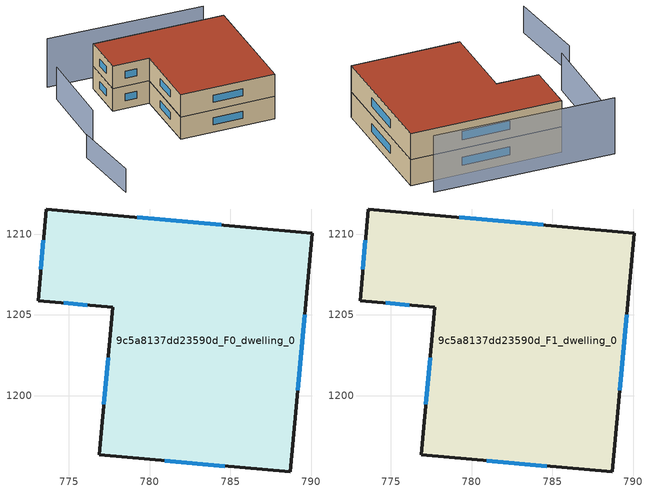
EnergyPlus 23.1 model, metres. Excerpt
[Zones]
9c5a8137dd23590d_F0_dwelling_0
 floor ground (EU_floor_Construction): 790.06,1210.06 788.71,1195.26 776.88,1196.34 777.71,1205.46 773.08,1205.88 773.6,1211.56 z0
 wall outside (EU_wall_Construction): 788.71,1195.26 790.06,1210.06 773.6,1211.56 773.08,1205.88 777.71,1205.46 776.88,1196.34 788.71,1195.26 z0:3
 window (EU_Window_Construction): 789.17,1200.33 789.59,1204.99 / 780.93,1195.97 784.66,1195.63 / 777.42,1202.34 777.16,1199.46 / 774.66,1205.73 776.12,1205.6 / 773.42,1209.61 773.26,1207.82 / 784.42,1210.57 779.23,1211.04 z1.03:1.97
9c5a8137dd23590d_F1_dwelling_0
 floor to 9c5a8137dd23590d_F0_dwelling_0 (EU_floor_Construction): 790.06,1210.06 788.71,1195.26 776.88,1196.34 777.71,1205.46 773.08,1205.88 773.6,1211.56 z3
 wall outside (EU_wall_Construction): 788.71,1195.26 790.06,1210.06 773.6,1211.56 773.08,1205.88 777.71,1205.46 776.88,1196.34 788.71,1195.26 z3:6
 window (EU_Window_Construction): 789.17,1200.33 789.59,1204.99 / 780.93,1195.97 784.66,1195.63 / 777.42,1202.34 777.16,1199.46 / 774.66,1205.73 776.12,1205.6 / 773.42,1209.61 773.26,1207.82 / 784.42,1210.57 779.23,1211.04 z4.03:4.97
 roof outside (EU_roof_Construction): 788.71,1195.26 790.06,1210.06 773.6,1211.56 773.08,1205.88 777.71,1205.46 776.88,1196.34 z6
shading: 765.21,1197.89 765.41,1188.77 z0:3.1; 788.62,1212.31 769.08,1214.4 z0:6.5; 768.68,1211.45 767.6,1200.7 z0:4.3
[Building]
EU S2 Campaign: North Axis=0; Terrain=City; Solar Distribution=FullExterior
[Site:Location]
Cape.Town.Intl.AP: Latitude=-33.965; Longitude=18.602; Time Zone=2; Elevation=46
[SizingPeriod:WeatherFileDays]
AnnualSizingPeriod: Begin Month=1; Begin Day of Month=1; End Month=12; End Day of Month=31; Day of Week for Start Day=Monday; Use Weather File Daylight Saving Period=No; Use Weather File Rain and Snow Indicators=No
[MATERIAL]
EU_InternalMass_Material: Roughness=MediumRough; Thickness=0.1; Conductivity=1; Density=1800; Specific Heat=900; Thermal Absorptance=0.9; Solar Absorptance=0.7; Visible Absorptance=0.7
[MATERIAL:NOMASS] Roughness=MediumRough; Thermal Absorptance=0.9; Solar Absorptance=0.7; Visible Absorptance=0.7
Name | Thermal Resistance
EU_wall_NoMass | 0.493876
EU_roof_NoMass | 0.449382
EU_floor_NoMass | 1.25
[WINDOWMATERIAL:SIMPLEGLAZINGSYSTEM]
EU_Window_SimpleGlazing: UFactor=4.4; Solar Heat Gain Coefficient=0.85; Visible Transmittance=0.85
[CONSTRUCTION]
EU_wall_Construction: EU_wall_NoMass
EU_roof_Construction: EU_roof_NoMass
EU_floor_Construction: EU_floor_NoMass
EU_Window_Construction: EU_Window_SimpleGlazing
EU_InternalMass_Construction: EU_InternalMass_Material
[ZONE] Type=1; Multiplier=1; Ceiling Height=autocalculate; Volume=608.877; Floor Area=autocalculate; Part of Total Floor Area=Yes
9c5a8137dd23590d_F0_dwelling_0; 9c5a8137dd23590d_F1_dwelling_0
[INTERNALMASS] Construction=EU_InternalMass_Construction; Surface Area=202.959
Name | Zone or ZoneList
9c5a8137dd23590d_F0_dwelling_0_EU_InternalMass | 9c5a8137dd23590d_F0_dwelling_0
9c5a8137dd23590d_F1_dwelling_0_EU_InternalMass | 9c5a8137dd23590d_F1_dwelling_0
[OTHEREQUIPMENT] Fuel Type=Electricity; Design Level Calculation Method=Watts/Area; Power per Zone Floor Area=1; Fraction Latent=0; Fraction Radiant=0; Fraction Lost=0; Carbon Dioxide Generation Rate=0; EndUse Subcategory=EU_Step8_InternalGains
Name | Zone or ZoneList or Space or SpaceList | Schedule
EU_Step8_InternalGain_9c5a8137dd23590d_F0_dwelling_0_f000 | 9c5a8137dd23590d_F0_dwelling_0 | EU_Step8_GainSchedule_9c5a8137dd23590d_F0_dwelling_0_f000
EU_Step8_InternalGain_9c5a8137dd23590d_F1_dwelling_0_f000 | 9c5a8137dd23590d_F1_dwelling_0 | EU_Step8_GainSchedule_9c5a8137dd23590d_F1_dwelling_0_f000
[ZONEVENTILATION:DESIGNFLOWRATE] Schedule=EU_AlwaysOn; Design Flow Rate Calculation Method=AirChanges/Hour; Air Changes per Hour=0.64; Ventilation Type=Natural; Fan Pressure Rise=0; Fan Total Efficiency=1; Constant Term Coefficient=1; Temperature Term Coefficient=0; Velocity Term Coefficient=0; Velocity Squared Term Coefficient=0; Minimum Indoor Temperature=-100; Maximum Indoor Temperature=100; Delta Temperature=-100; Minimum Outdoor Temperature=-100; Maximum Outdoor Temperature=100; Maximum Wind Speed=40
Name | Zone or ZoneList or Space or SpaceList
EU_ConstantAir_9c5a8137dd23590d_F0_dwelling_0 | 9c5a8137dd23590d_F0_dwelling_0
EU_ConstantAir_9c5a8137dd23590d_F1_dwelling_0 | 9c5a8137dd23590d_F1_dwelling_0
[HVACTEMPLATE:THERMOSTAT] Constant Heating Setpoint=20; Constant Cooling Setpoint=50
EU_HeatOnly_9c5a8137dd23590d_F0_dwelling_0; EU_HeatOnly_9c5a8137dd23590d_F1_dwelling_0
[HVACTEMPLATE:ZONE:IDEALLOADSAIRSYSTEM] System Availability Schedule=EU_AlwaysOn; Maximum Heating Supply Air Temperature=50; Minimum Cooling Supply Air Temperature=13; Maximum Heating Supply Air Humidity Ratio=0.0156; Minimum Cooling Supply Air Humidity Ratio=0.0077; Heating Limit=NoLimit; Cooling Limit=NoLimit; Heating Availability Schedule=EU_AlwaysOn; Cooling Availability Schedule=EU_CoolingOff; Dehumidification Control Type=ConstantSensibleHeatRatio; Cooling Sensible Heat Ratio=0.7; Dehumidification Setpoint=60; Humidification Control Type=None; Humidification Setpoint=30; Outdoor Air Method=None; Outdoor Air Flow Rate per Person=0.00944; Outdoor Air Flow Rate per Zone Floor Area=0; Outdoor Air Flow Rate per Zone=0; Demand Controlled Ventilation Type=None; Outdoor Air Economizer Type=NoEconomizer; Heat Recovery Type=None; Sensible Heat Recovery Effectiveness=0.7; Latent Heat Recovery Effectiveness=0.65
Name | Template Thermostat
9c5a8137dd23590d_F0_dwelling_0 | EU_HeatOnly_9c5a8137dd23590d_F0_dwelling_0
9c5a8137dd23590d_F1_dwelling_0 | EU_HeatOnly_9c5a8137dd23590d_F1_dwelling_0
[SIZING:ZONE] Zone Cooling Design Supply Air Temperature Input Method=SupplyAirTemperature; Zone Cooling Design Supply Air Temperature=13; Zone Heating Design Supply Air Temperature Input Method=SupplyAirTemperature; Zone Heating Design Supply Air Temperature=50; Zone Cooling Design Supply Air Humidity Ratio=0.008; Zone Heating Design Supply Air Humidity Ratio=0.008; Cooling Design Air Flow Method=DesignDay; Cooling Design Air Flow Rate=0; Cooling Minimum Air Flow per Zone Floor Area=0.000762; Cooling Minimum Air Flow=0; Cooling Minimum Air Flow Fraction=0.2; Heating Design Air Flow Method=DesignDay; Heating Design Air Flow Rate=0; Heating Maximum Air Flow per Zone Floor Area=0.002032; Heating Maximum Air Flow=0.141576; Heating Maximum Air Flow Fraction=0.3; Account for Dedicated Outdoor Air System=No; Dedicated Outdoor Air System Control Strategy=NeutralSupplyAir; Dedicated Outdoor Air Low Setpoint Temperature for Design=autosize; Dedicated Outdoor Air High Setpoint Temperature for Design=autosize; Zone Load Sizing Method=Sensible Load Only No Latent Load; Zone Latent Cooling Design Supply Air Humidity Ratio Input Method=HumidityRatioDifference; Zone Cooling Design Supply Air Humidity Ratio Difference=0.005; Zone Latent Heating Design Supply Air Humidity Ratio Input Method=HumidityRatioDifference; Zone Humidification Design Supply Air Humidity Ratio Difference=0.005
9c5a8137dd23590d_F0_dwelling_0; 9c5a8137dd23590d_F1_dwelling_0
[SCHEDULE:CONSTANT]
Name | Hourly Value
EU_AlwaysOn | 1
EU_CoolingOff | 0
[SCHEDULE:FILE] Column Number=1; Rows to Skip at Top=0; Number of Hours of Data=8760; Column Separator=Comma; Interpolate to Timestep=No; Minutes per Item=60; Adjust Schedule for Daylight Savings=Yes
Name | File
EU_Step8_GainSchedule_9c5a8137dd23590d_F0_dwelling_0_f000 | ../../schedules/9c5a8137dd23590d/9c5a8137dd23590d_F0_dwelling_0_f000_gain.csv
EU_Step8_GainSchedule_9c5a8137dd23590d_F1_dwelling_0_f000 | ../../schedules/9c5a8137dd23590d/9c5a8137dd23590d_F1_dwelling_0_f000_gain.csv
